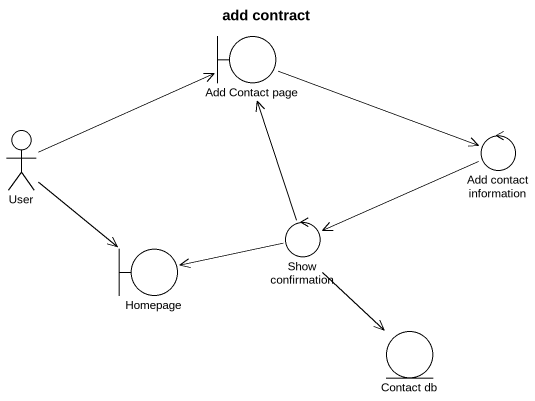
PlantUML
@startuml
title add contract
boundary "Add Contact page" as Add_Contact_page
actor User
control "Add contact information" as Add_contact_information
control "Show confirmation" as Show_confirmation
boundary Homepage
entity "Contact db" as Contact_db
Add_Contact_page -right-> Add_contact_information
User -right-> Add_Contact_page
User --> Homepage
Add_contact_information -left-> Show_confirmation
Show_confirmation -up-> Add_Contact_page
Show_confirmation -left-> Homepage
Show_confirmation --> Contact_db
@enduml
